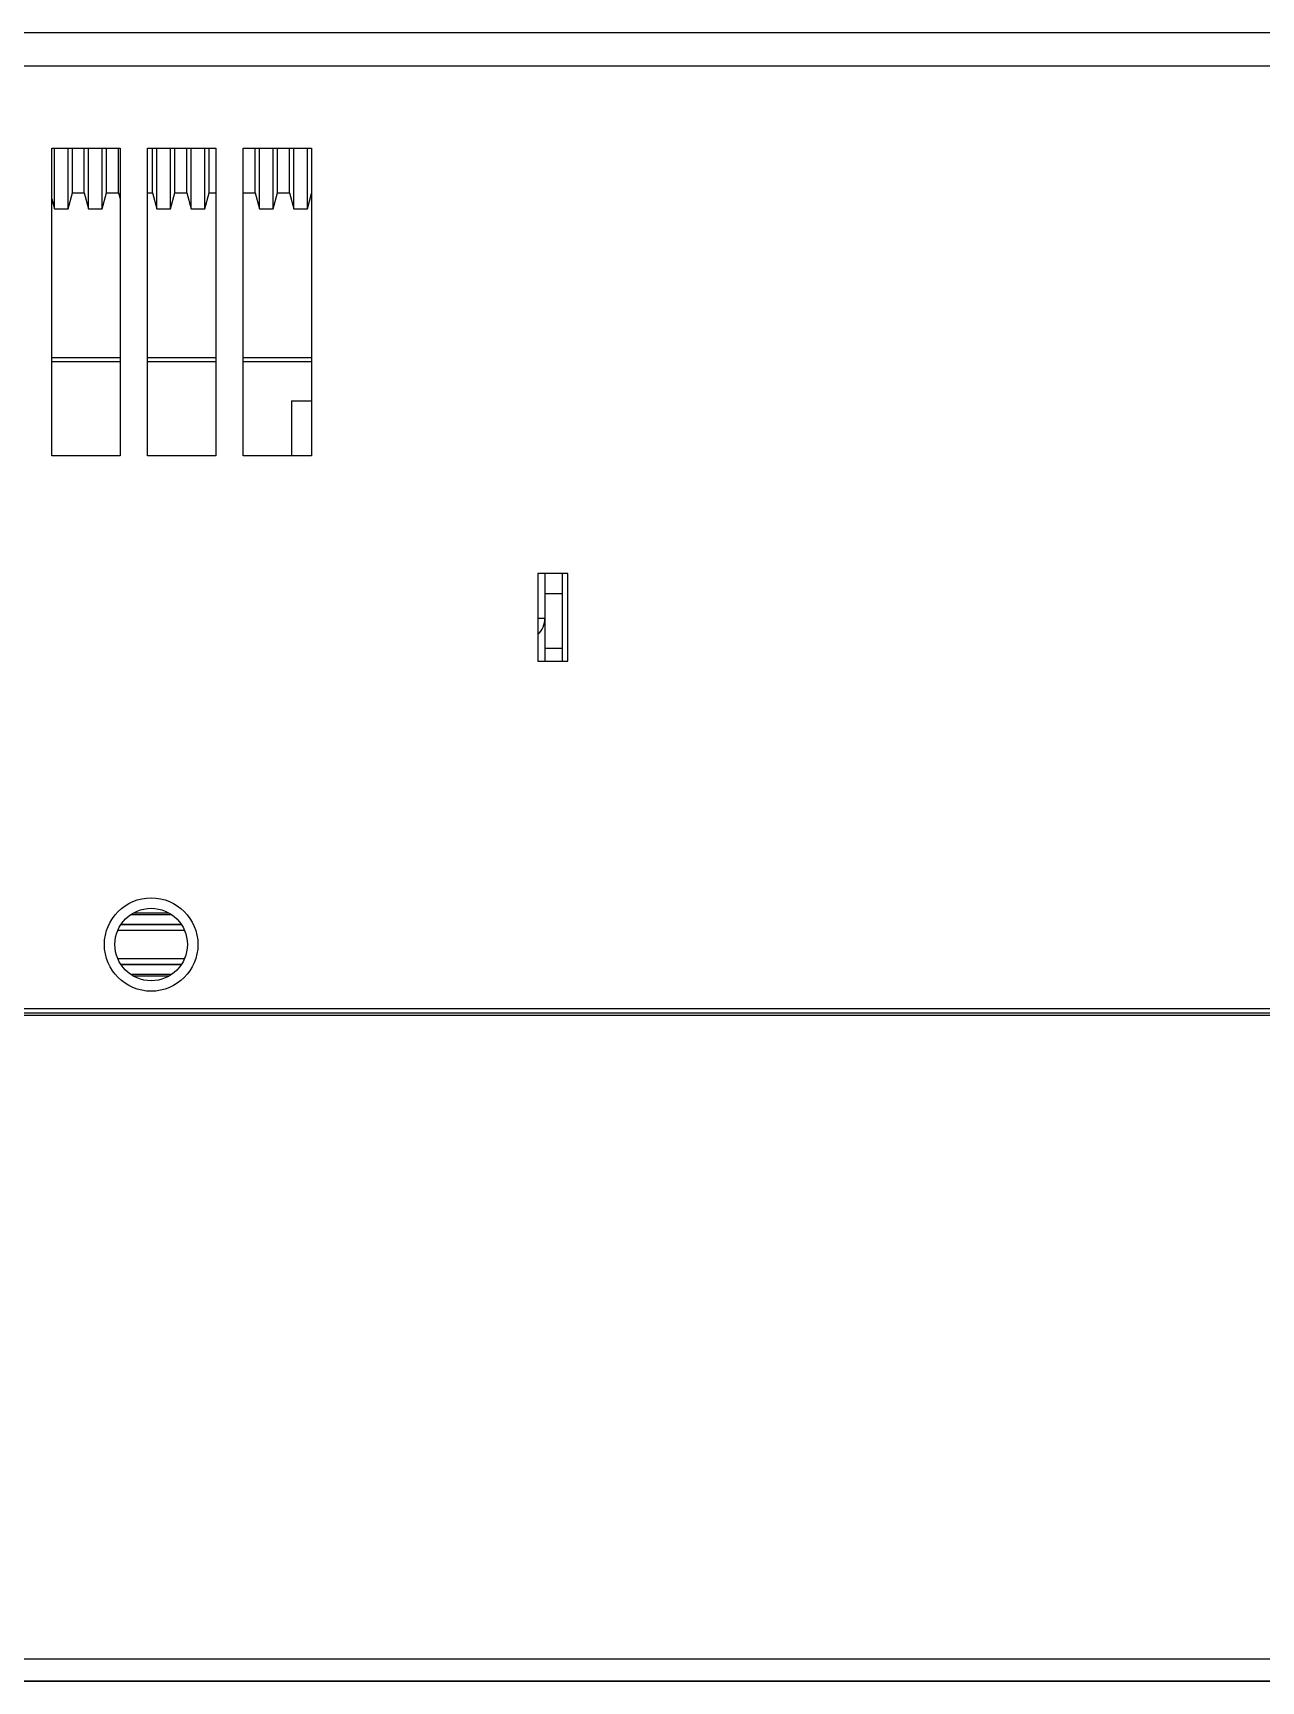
# Model space of a CAD drawing. Header units: inches. Extents: x 5 to 105, y 0 to 80.
# Drawn here: x 71.13 to 75.62, y 19.43 to 25.46 of the extents above; entities that cross this region are included whole.
import ezdxf

# ---------------------------------------------------------------- set-up
doc = ezdxf.new("R2010")
doc.units = ezdxf.units.IN
doc.header["$MEASUREMENT"] = 0

msp = doc.modelspace()

# ---------------------------------------------------------------- linework, layer by layer
for p, q in [((76.7617, 25.4622), (11.1917, 25.4622)), ((76.7656, 25.3402), (11.1878, 25.3402)), ((71.2017, 23.9152), (71.2017, 25.0402)), ((71.2017, 25.0402), (71.4517, 25.0402)), ((71.2117, 24.8185), (71.2117, 25.0402)), ((71.2617, 24.8185), (71.2617, 25.0402)), ((71.2775, 24.8775), (71.2775, 25.0402)), ((71.3209, 24.8775), (71.3209, 25.0402)), ((71.3367, 24.8185), (71.3367, 25.0402)), ((71.3867, 24.8185), (71.3867, 25.0402)), ((71.4025, 24.8775), (71.4025, 25.0402)), ((71.4459, 24.8775), (71.4459, 25.0402)), ((71.4517, 25.0402), (71.4517, 23.9152)), ((71.5517, 23.9152), (71.5517, 25.0402)), ((71.5517, 25.0402), (71.8017, 25.0402)), ((71.5709, 24.8775), (71.5709, 25.0402)), ((71.5867, 24.8185), (71.5867, 25.0402)), ((71.6367, 24.8185), (71.6367, 25.0402)), ((71.6525, 24.8775), (71.6525, 25.0402)), ((71.6959, 24.8775), (71.6959, 25.0402)), ((71.7117, 24.8185), (71.7117, 25.0402)), ((71.7617, 24.8185), (71.7617, 25.0402)), ((71.7775, 24.8775), (71.7775, 25.0402)), ((71.8017, 25.0402), (71.8017, 23.9152)), ((71.9017, 23.9152), (71.9017, 25.0402)), ((71.9017, 25.0402), (72.1517, 25.0402)), ((71.9025, 24.8775), (71.9025, 25.0402)), ((71.9459, 24.8775), (71.9459, 25.0402)), ((71.9617, 24.8185), (71.9617, 25.0402)), ((72.0117, 24.8185), (72.0117, 25.0402)), ((72.0275, 24.8775), (72.0275, 25.0402)), ((72.0709, 24.8775), (72.0709, 25.0402)), ((72.0867, 24.8185), (72.0867, 25.0402)), ((72.1367, 24.8185), (72.1367, 25.0402)), ((72.1517, 25.0402), (72.1517, 23.9152)), ((71.2017, 24.8558), (71.2117, 24.8185)), ((71.2617, 24.8185), (71.2775, 24.8775)), ((71.2775, 24.8775), (71.3209, 24.8775)), ((71.3209, 24.8775), (71.3367, 24.8185)), ((71.3867, 24.8185), (71.4025, 24.8775)), ((71.4025, 24.8775), (71.4459, 24.8775)), ((71.4459, 24.8775), (71.4517, 24.8558)), ((71.5517, 24.8775), (71.5709, 24.8775)), ((71.5709, 24.8775), (71.5867, 24.8185)), ((71.6367, 24.8185), (71.6525, 24.8775)), ((71.6525, 24.8775), (71.6959, 24.8775)), ((71.6959, 24.8775), (71.7117, 24.8185)), ((71.7617, 24.8185), (71.7775, 24.8775)), ((71.7775, 24.8775), (71.8017, 24.8775)), ((71.9017, 24.8746), (71.9025, 24.8775)), ((71.9025, 24.8775), (71.9459, 24.8775)), ((71.9459, 24.8775), (71.9617, 24.8185)), ((72.0117, 24.8185), (72.0275, 24.8775)), ((72.0275, 24.8775), (72.0709, 24.8775)), ((72.0709, 24.8775), (72.0867, 24.8185)), ((72.1367, 24.8185), (72.1517, 24.8746)), ((71.2117, 24.8185), (71.2617, 24.8185)), ((71.3367, 24.8185), (71.3867, 24.8185)), ((71.5867, 24.8185), (71.6367, 24.8185)), ((71.7117, 24.8185), (71.7617, 24.8185)), ((71.9617, 24.8185), (72.0117, 24.8185)), ((72.0867, 24.8185), (72.1367, 24.8185)), ((71.2017, 24.2744), (71.4517, 24.2744)), ((71.4517, 24.2594), (71.2017, 24.2594)), ((71.5517, 24.2744), (71.8017, 24.2744)), ((71.8017, 24.2594), (71.5517, 24.2594)), ((71.9017, 24.2744), (72.1517, 24.2744)), ((72.1517, 24.2594), (71.9017, 24.2594)), ((72.0789, 24.1162), (72.0789, 23.9152)), ((72.0789, 24.1162), (72.1517, 24.1162)), ((71.4517, 23.9152), (71.2017, 23.9152)), ((71.8017, 23.9152), (71.5517, 23.9152)), ((72.1517, 23.9152), (71.9017, 23.9152)), ((73.0895, 23.4842), (72.9795, 23.4842)), ((72.9795, 23.4842), (72.9795, 23.1642)), ((73.0053, 23.4842), (73.0053, 23.1642)), ((73.0683, 23.4842), (73.0683, 23.1642)), ((73.0895, 23.1642), (73.0895, 23.4842)), ((73.0053, 23.4118), (73.0683, 23.4118)), ((72.9795, 23.3214), (73.0053, 23.3214)), ((72.9795, 23.1642), (73.0895, 23.1642)), ((73.0053, 23.2118), (73.0683, 23.2118)), ((71.677, 22.1987), (71.4539, 22.1987)), ((71.4559, 22.2016), (71.6751, 22.2016)), ((71.6414, 22.2357), (71.4895, 22.2357)), ((71.5008, 22.2428), (71.6302, 22.2428)), ((71.6876, 22.1787), (71.4434, 22.1787)), ((71.4434, 22.0757), (71.6876, 22.0757)), ((71.4539, 22.0557), (71.677, 22.0557)), ((71.6751, 22.0527), (71.4559, 22.0527)), ((71.4895, 22.0186), (71.6414, 22.0186)), ((71.6302, 22.0115), (71.5008, 22.0115)), ((81.3117, 21.8922), (6.6417, 21.8922)), ((5.6267, 21.8772), (82.3267, 21.8772)), ((82.3267, 21.8674), (5.6267, 21.8674)), ((5.6267, 19.5136), (82.3267, 19.5136)), ((5.6267, 19.4329), (82.3267, 19.4329)), ((5.6267, 19.4328), (82.3267, 19.4328))]:
    msp.add_line(p, q)
for radius in [0.171, 0.1325]:
    msp.add_circle((71.5655, 22.1272), radius)
msp.add_arc((72.9225, 23.3214), 0.0828, 313.49978, 0)

doc.saveas('drawing.dxf')
